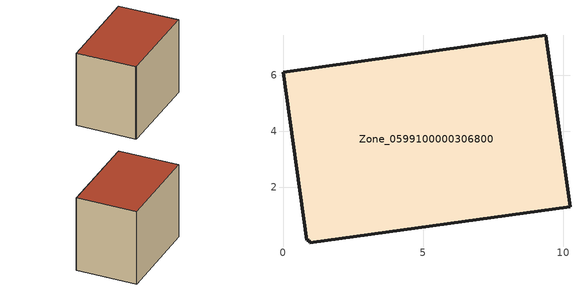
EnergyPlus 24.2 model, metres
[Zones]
Zone_0599100000306800
 floor ground (C_G): 0.85,0.1 0,6.1 9.39,7.42 10.25,1.31 0.95,0.01 0.94,0.11 z0
 wall outside (C_F): 9.39,7.42 0,6.1 0.85,0.1 0.94,0.11 0.95,0.01 10.25,1.31 9.39,7.42 z0:7.82
 roof outside (C_R): 0,6.1 0.85,0.1 0.94,0.11 0.95,0.01 10.25,1.31 9.39,7.42 z7.82
[BUILDING]
Pand.0599100000306800: North Axis=0; Terrain=City; Loads Convergence Tolerance Value=0.04; Temperature Convergence Tolerance Value=0.4; Solar Distribution=FullExterior; Maximum Number of Warmup Days=25; Minimum Number of Warmup Days=1
[Site:Location]
Rotterdam.The.Hague.AP_ZH_NLD Design_Conditions: Latitude=51.96; Longitude=4.45; Time Zone=1; Elevation=-4.5
[SITE:GROUNDTEMPERATURE:BUILDINGSURFACE]
18, 18, 18, 18, 18, 18, 18, 18, 18, 18, 18, 18
[MATERIAL] Thermal Absorptance=0.9; Solar Absorptance=0.7; Visible Absorptance=0.7
Name | Roughness | Thickness | Conductivity | Density | Specific Heat
G.TC.1975-1991 | MediumSmooth | 0.15 | 0.288461 | 540 | 1210
F.TC.1975-1991 | Rough | 0.3 | 0.230769 | 1920 | 840
R.TC.1975-1991 | MediumRough | 0.2 | 0.153846 | 1500 | 1000
[CONSTRUCTION]
C_G: G.TC.1975-1991
C_F: F.TC.1975-1991
C_R: R.TC.1975-1991
[ZONE]
Zone_0599100000306800: Type=1; Multiplier=1; Ceiling Height=Autocalculate; Volume=Autocalculate; Floor Area=autocalculate; Part of Total Floor Area=Yes
[ZONEINFILTRATION:DESIGNFLOWRATE]
Infil_Zone_0599100000306800: Zone or ZoneList or Space or SpaceList=Zone_0599100000306800; Schedule=AlwaysOn; Design Flow Rate Calculation Method=Flow/Area; Flow Rate per Floor Area=0.003; Constant Term Coefficient=1; Temperature Term Coefficient=0; Velocity Term Coefficient=0; Velocity Squared Term Coefficient=0
[HVACTEMPLATE:ZONE:IDEALLOADSAIRSYSTEM]
Zone_0599100000306800: Maximum Heating Supply Air Temperature=50; Minimum Cooling Supply Air Temperature=13; Maximum Heating Supply Air Humidity Ratio=0.0156; Minimum Cooling Supply Air Humidity Ratio=0.0077; Heating Limit=NoLimit; Cooling Limit=NoLimit; Dehumidification Control Type=ConstantSensibleHeatRatio; Cooling Sensible Heat Ratio=0.7; Dehumidification Setpoint=60; Humidification Control Type=None; Humidification Setpoint=30; Outdoor Air Method=None; Outdoor Air Flow Rate per Person=0.00944; Outdoor Air Flow Rate per Zone Floor Area=0; Outdoor Air Flow Rate per Zone=0; Demand Controlled Ventilation Type=None; Outdoor Air Economizer Type=NoEconomizer; Heat Recovery Type=None; Sensible Heat Recovery Effectiveness=0.7; Latent Heat Recovery Effectiveness=0.65
[ZONECONTROL:THERMOSTAT]
ThermostatControl_Zone_0599100000306800: Zone or ZoneList=Zone_0599100000306800; Control Type Schedule=DualSetpointControlType; Control 1=Thermostat_Zone_0599100000306800; Temperature Difference Between Cutout And Setpoint=0
[THERMOSTATSETPOINT:DUALSETPOINT]
Thermostat_Zone_0599100000306800: Heating Setpoint Temperature Schedule=HeatingSetpoint_Zone_0599100000306800; Cooling Setpoint Temperature Schedule=CoolingSetpoint_Zone_0599100000306800
[SCHEDULE:COMPACT]
HeatingSetpoint_Zone_0599100000306800: Through: 12/31, For: AllDays, Until: 24:00, 21
CoolingSetpoint_Zone_0599100000306800: Through: 12/31, For: AllDays, Until: 24:00, 24
DualSetpointControlType: Through: 12/31, For: AllDays, Until: 24:00, 4
AlwaysOn: Through: 12/31, For: AllDays, Until: 24:00, 1
